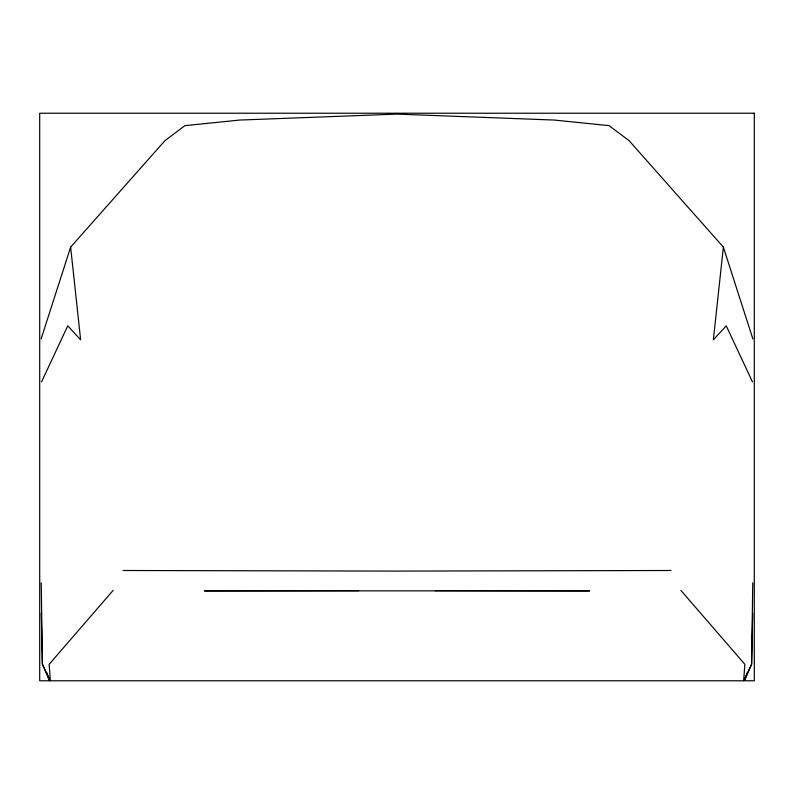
<?xml version="1.0" encoding="UTF-8"?>
<svg xmlns="http://www.w3.org/2000/svg" width="794" height="794" viewBox="0 0 794 794"><rect width="100%" height="100%" fill="white"/><g stroke="black" fill="none" stroke-linecap="round" stroke-linejoin="round"><path stroke-width="1.19" d="M752.722 613.444L751.61 663.695L744.861 680.021L744.871 677.58M752.762 582.796L751.61 664.697L743.65 680.776L744.851 664.31L680.865 590.389M41.139 338.879L70.636 247.113L164.894 140.697L184.873 125.65L239.609 120.063L397 114.108L554.391 120.063L609.127 125.65L629.106 140.697L723.364 247.113L713.369 339.812L726.252 325.848L752.484 381.924M744.861 680.021L747.025 672.865M41.516 381.924L67.748 325.848L80.631 339.812L70.636 247.113M113.135 590.389L49.149 664.31L50.35 680.776L42.39 664.697L41.238 582.796M670.96 570.499L397 571.094L123.04 570.499M358.719 590.647L204.386 590.865L589.614 590.865L435.281 590.647M49.129 677.58L49.139 680.021L42.39 663.695L41.278 613.444M723.364 247.113L752.861 338.879M46.975 672.865L49.139 680.021M754.3 113.224L39.7 113.224L39.7 680.776L754.3 680.776L754.3 113.224"/></g></svg>
